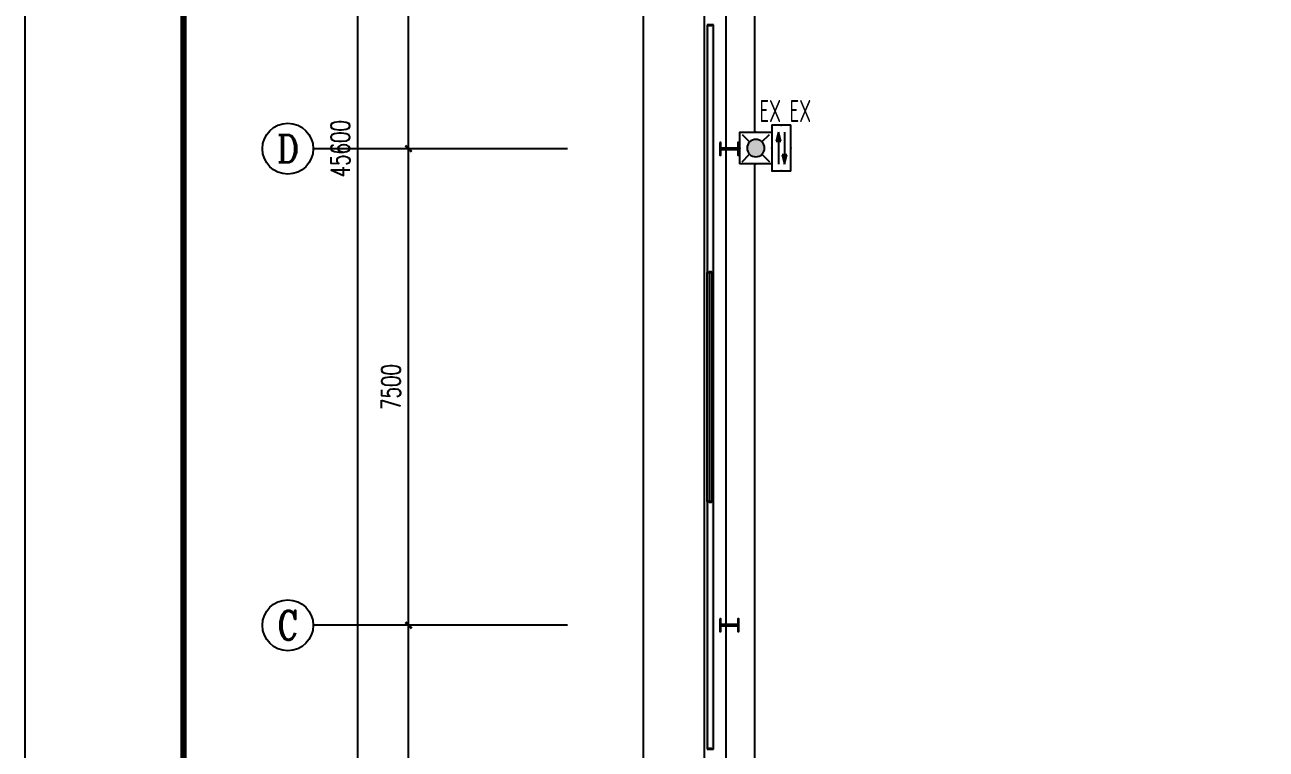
# Model space of a CAD drawing. Extents: x 4532298 to 10139194, y -639876 to -207028.
# Drawn here: x 4647042 to 4666582, y -329348 to -317948 of the extents above; entities that cross this region are included whole.
import ezdxf
from ezdxf.enums import TextEntityAlignment as Align

# ---------------------------------------------------------------- set-up
doc = ezdxf.new("R2010")
doc.units = 0
doc.header["$LTSCALE"] = 1000
doc.header["$MEASUREMENT"] = 0
doc.linetypes.add('DASH', pattern=[0.35, 0.25, -0.1])
doc.layers.get('0').update_dxf_attribs({"linetype": 'CONTINUOUS'})
doc.layers.get('Defpoints').update_dxf_attribs({"linetype": 'CONTINUOUS'})
for name, color, linetype in [('AXIS_TEXT', 7, 'CONTINUOUS'), ('EQUIP-照明', 3, 'CONTINUOUS'), ('PUB_TITLE', 4, 'CONTINUOUS'), ('WIRE-照明', 1, 'CONTINUOUS'), ('建筑底图', 251, 'CONTINUOUS'), ('电气文字', 7, 'CONTINUOUS')]:
    doc.layers.add(name, color=color, linetype=linetype)
doc.styles.add('_TCH_AXIS', font='COMPLEX', dxfattribs={"bigfont": 'GBCBIG'})
doc.styles.add('_TCH_DIM_T3', font='SIMPLEX', dxfattribs={"width": 0.705882, "bigfont": 'GBCBIG'})
doc.styles.add('_TEL_DIM', font='SIMPLEX', dxfattribs={"width": 0.8, "height": 3.5, "bigfont": 'HZTXT'})
doc.styles.add('COMPLEX', font='COMPLEX')
doc.styles.add('sceie', font='sceie.shx', dxfattribs={"width": 0.7, "bigfont": 'sceic.shx'})
doc.dimstyles.new('_TCH_ARCH&&100', dxfattribs={"dimtxt": 297.5, "dimasz": 100, "dimexe": 250, "dimexo": 300, "dimgap": 126.25, "dimtad": 1, "dimdec": 0, "dimzin": 0, "dimdsep": 46, "dimtxsty": '_TCH_DIM_T3', "dimblk": 'ARCHTICK', "dimcen": 0.09, "dimclrt": 7, "dimazin": 2, "dimtfac": 1, "dimtdec": 0, "dimtix": 1, "dimtmove": 2, "dimatfit": 3, "dimfxl": 0, "dimtolj": 1, "dimtzin": 0, "dimarcsym": 0})

# ---------------------------------------------------------------- blocks, each defined once
blk = doc.blocks.new('_ArchTick')
at = {"color": 0, "linetype": 'ByBlock', "const_width": 0.4}
blk.add_lwpolyline([(-0.5, -0.5), (0.5, 0.5)], dxfattribs=at)
blk = doc.blocks.new('*D439')
at = {"layer": 'Defpoints', "color": 0, "transparency": 16777216}
for p in [(4652282, -297098), (4655582, -297098), (4655582, -342698)]:
    blk.add_point(p, dxfattribs=at)
at = {"layer": '建筑底图', "color": 0, "lineweight": -2, "transparency": 16777216}
for p, q in [((4655282, -297098), (4652032, -297098)), ((4652282, -342698), (4652282, -297098)), ((4655282, -342698), (4652032, -342698))]:
    blk.add_line(p, q, dxfattribs=at)
at = {"layer": '建筑底图', "color": 0, "lineweight": -2, "transparency": 16777216, "xscale": 100, "yscale": 100, "zscale": 100}
for p, rotation in [((4652282, -297098), 90), ((4652282, -342698), 270)]:
    blk.add_blockref('_ArchTick', p, dxfattribs=dict(at, rotation=rotation))
at = {"layer": '建筑底图', "color": 7, "transparency": 16777216, "insert": (4652007, -319898), "char_height": 297.5, "attachment_point": 5, "rotation": 90, "style": '_TCH_DIM_T3'}
blk.add_mtext('\\A1;45600', dxfattribs=at)
blk = doc.blocks.new('*D441')
at = {"layer": 'Defpoints', "color": 0, "transparency": 16777216}
for p in [(4653082, -327398), (4655582, -327398), (4655582, -334898)]:
    blk.add_point(p, dxfattribs=at)
at = {"layer": '建筑底图', "color": 0, "lineweight": -2, "transparency": 16777216}
for p, q in [((4655282, -327398), (4652832, -327398)), ((4653082, -334898), (4653082, -327398)), ((4655282, -334898), (4652832, -334898))]:
    blk.add_line(p, q, dxfattribs=at)
at = {"layer": '建筑底图', "color": 0, "lineweight": -2, "transparency": 16777216, "xscale": 100, "yscale": 100, "zscale": 100}
for p, rotation in [((4653082, -327398), 90), ((4653082, -334898), 270)]:
    blk.add_blockref('_ArchTick', p, dxfattribs=dict(at, rotation=rotation))
at = {"layer": '建筑底图', "color": 7, "transparency": 16777216, "insert": (4652807, -331148), "char_height": 297.5, "attachment_point": 5, "rotation": 90, "style": '_TCH_DIM_T3'}
blk.add_mtext('\\A1;7500', dxfattribs=at)
blk = doc.blocks.new('*D442')
at = {"layer": 'Defpoints', "color": 0, "transparency": 16777216}
for p in [(4653082, -319898), (4655582, -319898), (4655582, -327398)]:
    blk.add_point(p, dxfattribs=at)
at = {"layer": '建筑底图', "color": 0, "lineweight": -2, "transparency": 16777216}
for p, q in [((4655282, -319898), (4652832, -319898)), ((4653082, -327398), (4653082, -319898)), ((4655282, -327398), (4652832, -327398))]:
    blk.add_line(p, q, dxfattribs=at)
at = {"layer": '建筑底图', "color": 0, "lineweight": -2, "transparency": 16777216, "xscale": 100, "yscale": 100, "zscale": 100}
for p, rotation in [((4653082, -319898), 90), ((4653082, -327398), 270)]:
    blk.add_blockref('_ArchTick', p, dxfattribs=dict(at, rotation=rotation))
at = {"layer": '建筑底图', "color": 7, "transparency": 16777216, "insert": (4652807, -323648), "char_height": 297.5, "attachment_point": 5, "rotation": 90, "style": '_TCH_DIM_T3'}
blk.add_mtext('\\A1;7500', dxfattribs=at)
blk = doc.blocks.new('*D443')
at = {"layer": 'Defpoints', "color": 0, "transparency": 16777216}
for p in [(4653082, -312398), (4655582, -312398), (4655582, -319898)]:
    blk.add_point(p, dxfattribs=at)
at = {"layer": '建筑底图', "color": 0, "lineweight": -2, "transparency": 16777216}
for p, q in [((4655282, -312398), (4652832, -312398)), ((4653082, -319898), (4653082, -312398)), ((4655282, -319898), (4652832, -319898))]:
    blk.add_line(p, q, dxfattribs=at)
at = {"layer": '建筑底图', "color": 0, "lineweight": -2, "transparency": 16777216, "xscale": 100, "yscale": 100, "zscale": 100}
for p, rotation in [((4653082, -312398), 90), ((4653082, -319898), 270)]:
    blk.add_blockref('_ArchTick', p, dxfattribs=dict(at, rotation=rotation))
at = {"layer": '建筑底图', "color": 7, "transparency": 16777216, "insert": (4652807, -316148), "char_height": 297.5, "attachment_point": 5, "rotation": 90, "style": '_TCH_DIM_T3'}
blk.add_mtext('\\A1;7500', dxfattribs=at)
blk = doc.blocks.new('$TCHSYS$WIN2D')
for p, q in [((-0.5, 0.5), (0.5, 0.5)), ((-0.5, 0.5), (-0.5, -0.5)), ((0.5, 0.5), (0.5, -0.5)), ((0.5, 0.1667), (-0.5, 0.1667)), ((0.5, -0.1667), (-0.5, -0.1667)), ((-0.5, -0.5), (0.5, -0.5))]:
    blk.add_line(p, q)
blk = doc.blocks.new('_AXISO')
blk.add_circle((0, 0), 0.5)
at = {"layer": 'AXIS_TEXT', "style": 'COMPLEX', "width": 1.041667}
blk.add_attdef('A', text='', height=0.56, dxfattribs=at).set_placement((-0.25, -0.28), (0.25, -0.28), align=Align.FIT)
blk = doc.blocks.new('$equip$00002604')
blk.add_hatch(color=256).paths.add_polyline_path([(0.275, 0.5, 1), (-0.274, 0.5, 1)])
for p, q in [((-0.429, 0.929), (-0.194, 0.694)), ((0.194, 0.694), (0.429, 0.929)), ((-0.429, 0.071), (-0.194, 0.306)), ((0.194, 0.306), (0.429, 0.071))]:
    blk.add_line(p, q)
at = {"const_width": 0.04}
blk.add_lwpolyline([(-0.5, 1), (-0.5, 0), (0.5, 0), (0.5, 1), (-0.5, 1), (-0.5, 0)], dxfattribs=at)
blk.add_lwpolyline([(-0.5, 1), (-0.5, 0), (0.5, 0), (0.5, 1)], close=True)
blk.add_circle((0, 0.5), 0.275)
for p in [(0, 1), (-0.5, 0.5), (0.5, 0.5), (0, 0)]:
    blk.add_point(p)
at = {"color": 7, "style": '_TEL_DIM', "flags": 1}
blk.add_attdef('A', text='', height=0.000025, dxfattribs=at).set_placement((0, 0), align=Align.MIDDLE_CENTER)
blk = doc.blocks.new('$equip$00002542')
h = blk.add_hatch(color=256)
h.paths.add_polyline_path([(-0.215, 0.29), (-0.503, 0.218), (-0.215, 0.218)])
h.paths.add_polyline_path([(-0.215, 0.218), (-0.503, 0.218), (-0.215, 0.146)])
h.paths.add_polyline_path([(0.215, 0.472), (0.215, 0.328), (0.503, 0.4)])
for p, q in [((-0.72, 0.6), (-0.72, 0)), ((0.72, 0.6), (-0.72, 0.6)), ((0.215, 0.472), (0.215, 0.328)), ((0.503, 0.4), (0.215, 0.472)), ((0.215, 0.328), (0.503, 0.4)), ((0.72, 0), (0.72, 0.6)), ((-0.72, 0), (0.72, 0)), ((-0.215, 0.29), (-0.503, 0.218)), ((-0.503, 0.218), (-0.215, 0.146)), ((-0.215, 0.146), (-0.215, 0.29))]:
    blk.add_line(p, q)
at = {"color": 7}
for p, q in [((-0.505, 0.4), (0.455, 0.4)), ((-0.503, 0.218), (0.505, 0.218))]:
    blk.add_line(p, q, dxfattribs=at)
at = {"const_width": 0.04}
blk.add_lwpolyline([(-0.72, 0.6), (-0.72, 0), (0.72, 0), (0.72, 0.6), (-0.72, 0.6), (-0.72, 0)], dxfattribs=at)
for p in [(0, 0.6), (-0.72, 0.3), (0, 0), (0.72, 0.3)]:
    blk.add_point(p)
at = {"color": 7, "style": '_TEL_DIM', "flags": 1}
blk.add_attdef('A', text='', height=0.00002, dxfattribs=at).set_placement((0, 0), align=Align.MIDDLE_CENTER)

msp = doc.modelspace()

# ---------------------------------------------------------------- hatches: boundary and pattern name
at = {"layer": '建筑底图'}
for points in [[(4657882.4, -317948.3), (4657782.4, -317948.3), (4657812.4, -317978.3), (4657852.4, -317978.3)], [(4657782.4, -317948.3), (4657782.4, -321848.3), (4657812.4, -321818.3), (4657812.4, -317978.3)], [(4657882.4, -321848.3), (4657882.4, -317948.3), (4657852.4, -317978.3), (4657852.4, -321818.3)], [(4658266.4, -319908.3), (4658266.4, -319998.3), (4658282.4, -319998.3), (4658282.4, -319798.3), (4658266.4, -319798.3), (4658266.4, -319888.3), (4657998.4, -319888.3), (4657998.4, -319798.3), (4657982.4, -319798.3), (4657982.4, -319998.3), (4657998.4, -319998.3), (4657998.4, -319908.3)], [(4657782.4, -321848.3), (4657882.4, -321848.3), (4657852.4, -321818.3), (4657812.4, -321818.3)], [(4657882.4, -325448.3), (4657782.4, -325448.3), (4657812.4, -325478.3), (4657852.4, -325478.3)], [(4657782.4, -325448.3), (4657782.4, -329348.3), (4657812.4, -329318.3), (4657812.4, -325478.3)], [(4657882.4, -329348.3), (4657882.4, -325448.3), (4657852.4, -325478.3), (4657852.4, -329318.3)], [(4658266.4, -327408.3), (4658266.4, -327498.3), (4658282.4, -327498.3), (4658282.4, -327298.3), (4658266.4, -327298.3), (4658266.4, -327388.3), (4657998.4, -327388.3), (4657998.4, -327298.3), (4657982.4, -327298.3), (4657982.4, -327498.3), (4657998.4, -327498.3), (4657998.4, -327408.3)], [(4657782.4, -329348.3), (4657882.4, -329348.3), (4657852.4, -329318.3), (4657812.4, -329318.3)]]:
    msp.add_hatch(color=256, dxfattribs=at).paths.add_polyline_path(points)

# ---------------------------------------------------------------- linework, layer by layer
at = {"layer": 'PUB_TITLE', "color": 4}
msp.add_lwpolyline([(4647041.8, -350158.8), (4731141.8, -350158.8), (4731141.8, -290758.8), (4647041.8, -290758.8)], close=True, dxfattribs=at)
at = {"layer": 'PUB_TITLE', "color": 4, "const_width": 100}
msp.add_lwpolyline([(4649541.8, -349158.8), (4730141.8, -349158.8), (4730141.8, -291758.8), (4649541.8, -291758.8)], close=True, dxfattribs=at)
at = {"layer": 'WIRE-照明', "color": 1, "linetype": 'DASH', "const_width": 31.9}
for points in [[(4658532.4, -319638.3), (4658532.4, -305148.3)], [(4658532.4, -334648.3), (4658532.4, -320138.3)]]:
    msp.add_lwpolyline(points, dxfattribs=at)
at = {"layer": '建筑底图'}
for p, q in [((4657882.4, -317948.3), (4657782.4, -317948.3)), ((4657782.4, -317948.3), (4657782.4, -321848.3)), ((4657882.4, -321848.3), (4657882.4, -317948.3)), ((4655582.4, -319898.3), (4651582.4, -319898.3)), ((4657782.4, -321848.3), (4657882.4, -321848.3)), ((4657882.4, -325448.3), (4657782.4, -325448.3)), ((4657782.4, -325448.3), (4657782.4, -329348.3)), ((4657882.4, -329348.3), (4657882.4, -325448.3)), ((4655582.4, -327398.3), (4651582.4, -327398.3)), ((4657782.4, -329348.3), (4657882.4, -329348.3))]:
    msp.add_line(p, q, dxfattribs=at)
for points in [[(4660582.4, -343698.3), (4656782.4, -343698.3), (4656782.4, -296098.3), (4660582.4, -296098.3)], [(4661082.4, -342738.3), (4657742.4, -342738.3), (4657742.4, -297058.3), (4661082.4, -297058.3)], [(4661082.4, -342398.3), (4658082.4, -342398.3), (4658082.4, -297398.3), (4661082.4, -297398.3)]]:
    msp.add_lwpolyline(points, dxfattribs=at)
for points in [[(4657982.4, -319798.3), (4657982.4, -319998.3), (4657998.4, -319998.3), (4657998.4, -319908.3), (4658266.4, -319908.3), (4658266.4, -319998.3), (4658282.4, -319998.3), (4658282.4, -319798.3), (4658266.4, -319798.3), (4658266.4, -319888.3), (4657998.4, -319888.3), (4657998.4, -319798.3)], [(4657982.4, -327298.3), (4657982.4, -327498.3), (4657998.4, -327498.3), (4657998.4, -327408.3), (4658266.4, -327408.3), (4658266.4, -327498.3), (4658282.4, -327498.3), (4658282.4, -327298.3), (4658266.4, -327298.3), (4658266.4, -327388.3), (4657998.4, -327388.3), (4657998.4, -327298.3)]]:
    msp.add_lwpolyline(points, close=True, dxfattribs=at)

# ---------------------------------------------------------------- block references
at = {"layer": 'EQUIP-照明', "xscale": -500, "yscale": 500, "zscale": 500, "rotation": 180}
msp.add_blockref('$equip$00002604', (4658548.4, -319638.3), dxfattribs=at)
at = {"layer": 'EQUIP-照明', "color": 1, "xscale": 500, "yscale": 500, "zscale": 500, "rotation": 270}
msp.add_blockref('$equip$00002542', (4658798.4, -319888.3), dxfattribs=at)
at = {"layer": '建筑底图'}
ref = msp.add_blockref('_AXISO', (4651182.4, -319898.3), dxfattribs=dict(at, xscale=800, yscale=800, zscale=800))
ref.add_attrib('A', 'D', dxfattribs={"layer": 'AXIS_TEXT', "color": 0, "height": 435.3, "style": '_TCH_AXIS'}).set_placement((4651006.3, -320115.9), (4651358.6, -320115.9), align=Align.FIT)
at = {"layer": '建筑底图', "xscale": 3600, "yscale": -100, "zscale": 3600, "rotation": 90}
msp.add_blockref('$TCHSYS$WIN2D', (4657832.4, -323648.3), dxfattribs=at)
at = {"layer": '建筑底图'}
ref = msp.add_blockref('_AXISO', (4651182.4, -327398.3), dxfattribs=dict(at, xscale=800, yscale=800, zscale=800))
ref.add_attrib('A', 'C', dxfattribs={"layer": 'AXIS_TEXT', "color": 0, "height": 455.7, "style": '_TCH_AXIS'}).set_placement((4651019.7, -327626.2), (4651345.2, -327626.2), align=Align.FIT)

# ---------------------------------------------------------------- texts
at = {"layer": '电气文字', "style": 'sceie', "width": 0.7}
for p in [(4658607.9, -319480.2), (4659081.8, -319480.2)]:
    msp.add_text('EX', height=350, dxfattribs=at).set_placement(p)

# ---------------------------------------------------------------- dimensions: what is measured, and where the dimension line sits
at = {"layer": '建筑底图'}
for p1, p2, distance, picture, middle in [((4655582.4, -342698.3), (4655582.4, -297098.3), 3300, '*D439', (4652007.4, -319898.3)), ((4655582.4, -319898.3), (4655582.4, -312398.3), 2500, '*D443', (4652807.4, -316148.3)), ((4655582.4, -327398.3), (4655582.4, -319898.3), 2500, '*D442', (4652807.4, -323648.3)), ((4655582.4, -334898.3), (4655582.4, -327398.3), 2500, '*D441', (4652807.4, -331148.3))]:
    dim = msp.add_aligned_dim(p1=p1, p2=p2, distance=distance, dimstyle='_TCH_ARCH&&100', dxfattribs=at)
    dim.commit()
    dim.dimension.update_dxf_attribs({"geometry": picture, "text_midpoint": middle})

doc.saveas('drawing.dxf')
